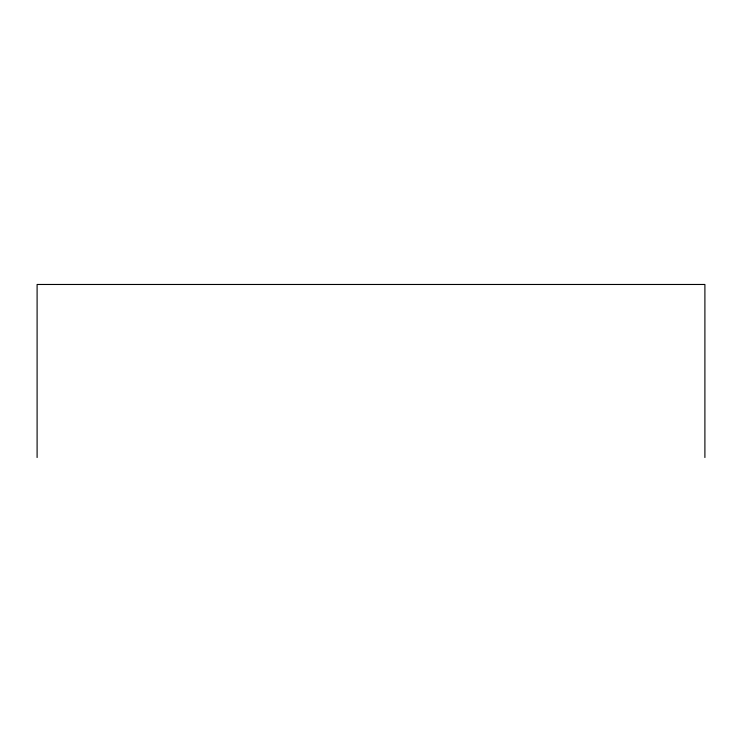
<?xml version="1.0" encoding="UTF-8"?>
<svg xmlns="http://www.w3.org/2000/svg" width="742" height="742" viewBox="0 0 742 742"><rect width="100%" height="100%" fill="white"/><g stroke="black" fill="none" stroke-linecap="round" stroke-linejoin="round"><path stroke-width="1.11" d="M704.9 457.526L704.9 284.474L37.1 284.474L37.1 457.526"/></g></svg>
